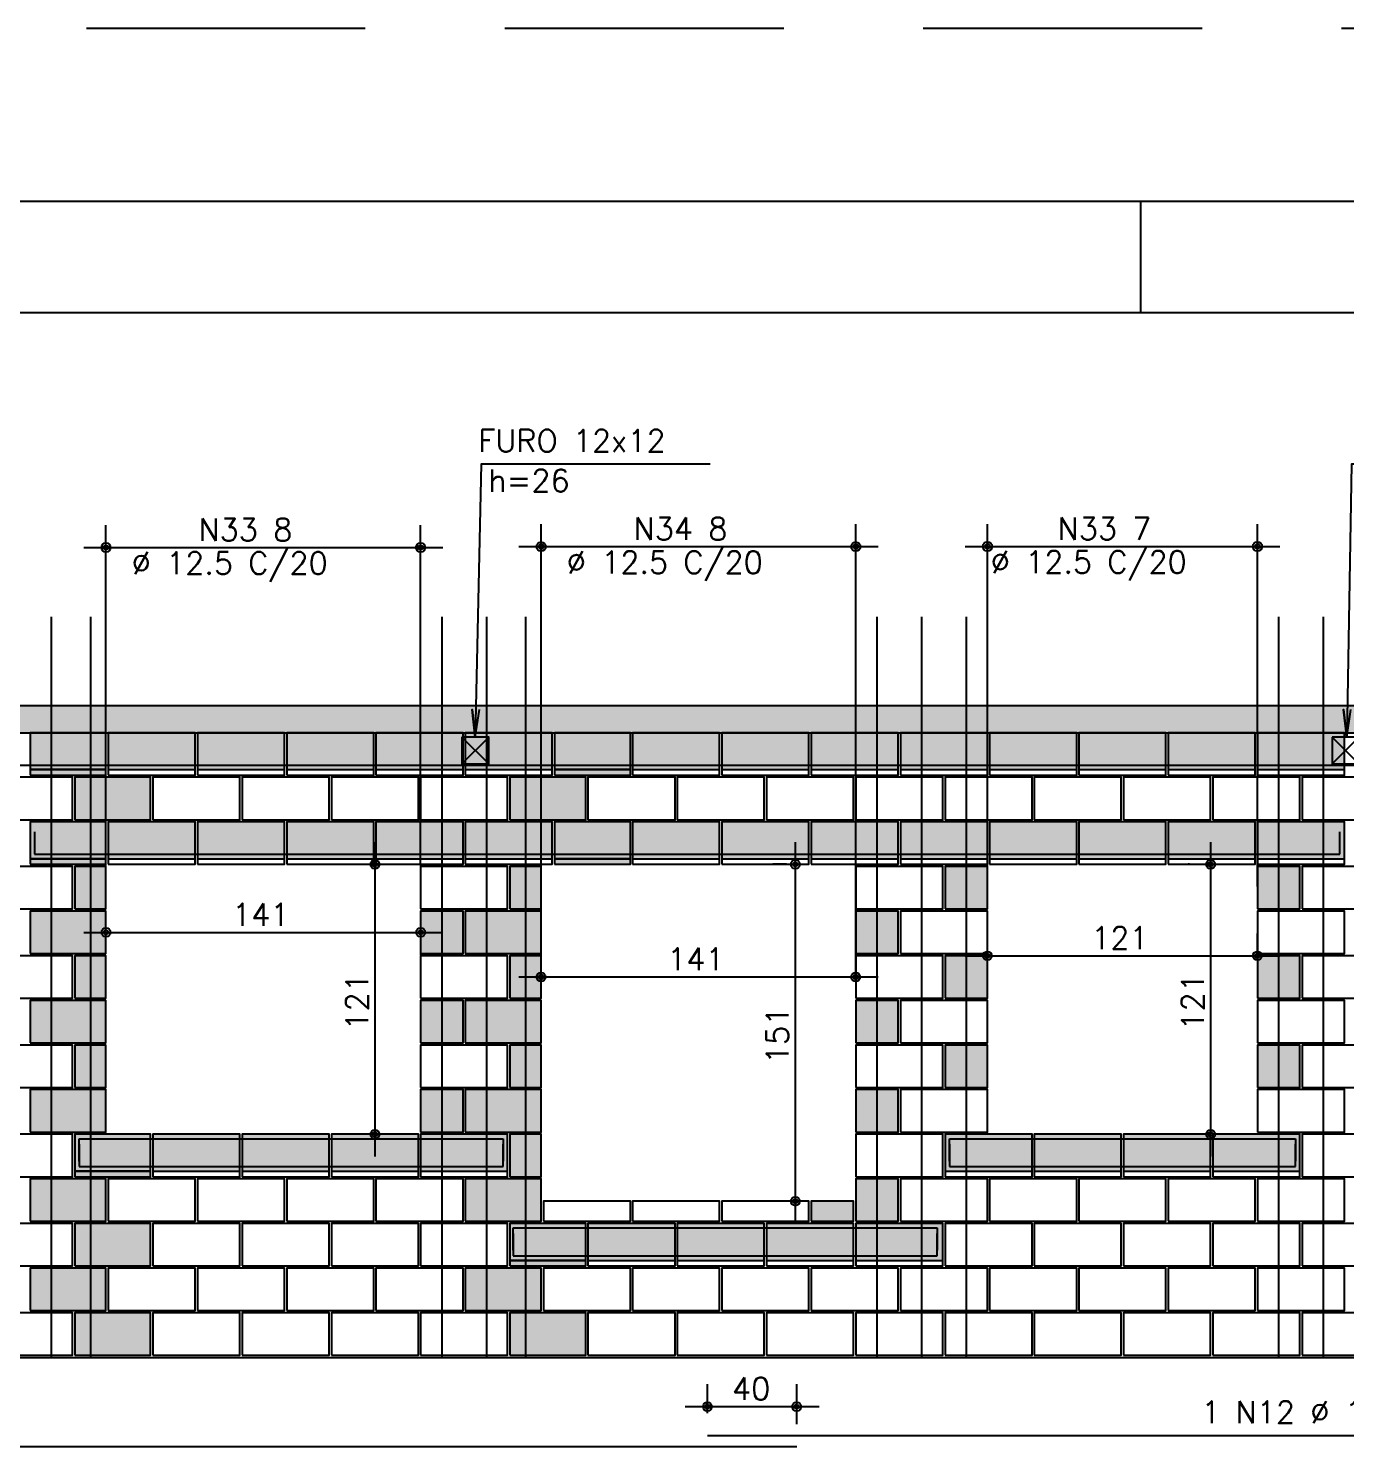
# Model space of a CAD drawing. Extents: x -1 to 122, y -1 to 61.
# Drawn here: x 24.97 to 36.77, y 48.29 to 61.05 of the extents above; entities that cross this region are included whole.
import ezdxf

# ---------------------------------------------------------------- set-up
doc = ezdxf.new("R2010")
doc.units = 0
doc.header["$MEASUREMENT"] = 0
doc.linetypes.add('HIDDEN', pattern=[0.375, 0.25, -0.125])
doc.layers.get('0').update_dxf_attribs({"linetype": 'CONTINUOUS'})
doc.layers.get('Defpoints').update_dxf_attribs({"linetype": 'CONTINUOUS'})
for name, color, linetype in [('ARQ_FOLHA', 7, 'CONTINUOUS'), ('PENA_01', 1, 'CONTINUOUS'), ('PENA_02', 2, 'CONTINUOUS'), ('PENA_03', 3, 'CONTINUOUS'), ('PENA_05', 5, 'CONTINUOUS'), ('PENA_09', 254, 'CONTINUOUS'), ('PENA_11', 252, 'CONTINUOUS'), ('PENA_21', 100, 'CONTINUOUS'), ('PENA_23', 50, 'CONTINUOUS'), ('PENA_28', 135, 'CONTINUOUS')]:
    doc.layers.add(name, color=color, linetype=linetype)
doc.styles.get("Standard").update_dxf_attribs({"font": 'ROMANS.SHX'})

# ---------------------------------------------------------------- blocks, each defined once
blk = doc.blocks.new('FOLHA A1+1 - 1102 X 594')
at = {"layer": 'ARQ_FOLHA', "color": 1}
blk.add_line((-848.5, 584), (-848.5, 594), dxfattribs=at)
for points in [[(-1189, 0), (0, 0), (0, 594), (-1189, 594)], [(-1164, 10), (-10, 10), (-10, 584), (-1164, 584)]]:
    blk.add_lwpolyline(points, close=True, dxfattribs=at)
at = {"layer": 'Defpoints', "color": 8, "linetype": 'HIDDEN', "ltscale": 100}
blk.add_lwpolyline([(-1208.5, 609.5), (-1208.5, -15.5), (19.5, -15.5), (19.5, 609.5)], close=True, dxfattribs=at)

msp = doc.modelspace()

# ---------------------------------------------------------------- linework, layer by layer
at = {"layer": 'PENA_01', "linetype": 'Continuous'}
for p, q in [((25.662, 53.55), (25.662, 56.6)), ((28.482, 53.55), (28.482, 56.6)), ((29.562, 52.55), (29.562, 56.608)), ((32.382, 52.55), (32.382, 56.608)), ((33.562, 53.55), (33.562, 56.61)), ((35.982, 53.36), (35.982, 56.61)), ((25.462, 56.4), (28.682, 56.4)), ((29.362, 56.408), (32.582, 56.408)), ((33.362, 56.41), (36.182, 56.41)), ((28.852, 54.7), (29.092, 54.46)), ((29.092, 54.7), (28.852, 54.46)), ((36.652, 54.7), (36.892, 54.46)), ((36.892, 54.7), (36.652, 54.46)), ((24.982, 54.41), (25.662, 54.41)), ((25.682, 54.41), (26.462, 54.41)), ((26.482, 54.41), (27.262, 54.41)), ((27.282, 54.41), (28.062, 54.41)), ((28.082, 54.41), (28.862, 54.41)), ((28.882, 54.41), (29.662, 54.41)), ((29.682, 54.41), (30.362, 54.41)), ((30.382, 54.41), (31.162, 54.41)), ((31.182, 54.41), (31.962, 54.41)), ((31.982, 54.41), (32.762, 54.41)), ((32.782, 54.41), (33.562, 54.41)), ((33.582, 54.41), (34.362, 54.41)), ((34.382, 54.41), (35.162, 54.41)), ((35.182, 54.41), (35.962, 54.41)), ((35.982, 54.41), (36.762, 54.41)), ((28.072, 53.76), (28.072, 50.94)), ((31.84, 53.76), (31.84, 50.34)), ((35.562, 53.76), (35.562, 50.94)), ((24.982, 53.61), (25.662, 53.61)), ((25.682, 53.61), (26.462, 53.61)), ((26.482, 53.61), (27.262, 53.61)), ((27.282, 53.61), (28.062, 53.61)), ((28.082, 53.61), (28.862, 53.61)), ((28.262, 53.56), (28.272, 53.56)), ((28.882, 53.61), (29.662, 53.61)), ((29.682, 53.61), (30.362, 53.61)), ((30.382, 53.61), (31.162, 53.61)), ((31.182, 53.61), (31.962, 53.61)), ((31.762, 53.56), (31.64, 53.56)), ((31.982, 53.61), (32.762, 53.61)), ((32.782, 53.61), (33.562, 53.61)), ((33.582, 53.61), (34.362, 53.61)), ((34.382, 53.61), (35.162, 53.61)), ((35.182, 53.61), (35.962, 53.61)), ((35.372, 53.56), (35.362, 53.56)), ((35.982, 53.61), (36.762, 53.61)), ((25.462, 52.95), (28.682, 52.95)), ((28.482, 52.94), (28.482, 52.75)), ((33.562, 52.75), (33.562, 52.94)), ((35.982, 52.75), (35.982, 52.94)), ((33.362, 52.74), (36.182, 52.74)), ((29.362, 52.55), (32.582, 52.55)), ((35.382, 51.14), (35.362, 51.14)), ((25.382, 50.81), (26.062, 50.81)), ((26.082, 50.81), (26.862, 50.81)), ((26.882, 50.81), (27.662, 50.81)), ((27.682, 50.81), (28.462, 50.81)), ((28.482, 50.81), (29.262, 50.81)), ((33.182, 50.81), (33.962, 50.81)), ((33.982, 50.81), (34.762, 50.81)), ((34.782, 50.81), (35.562, 50.81)), ((35.582, 50.81), (36.362, 50.81)), ((31.762, 50.54), (31.64, 50.54)), ((29.282, 50.01), (29.962, 50.01)), ((29.982, 50.01), (30.762, 50.01)), ((30.782, 50.01), (31.562, 50.01)), ((31.582, 50.01), (32.362, 50.01)), ((32.382, 50.01), (33.162, 50.01)), ((31.053, 48.641), (31.053, 48.899)), ((31.853, 48.541), (31.853, 48.899)), ((30.853, 48.699), (32.053, 48.699))]:
    msp.add_line(p, q, dxfattribs=at)
for points in [[(28.852, 54.7), (28.852, 54.46), (29.092, 54.46), (29.092, 54.7), (28.852, 54.7)], [(36.652, 54.7), (36.652, 54.46), (36.892, 54.46), (36.892, 54.7), (36.652, 54.7)]]:
    msp.add_lwpolyline(points, dxfattribs=at)
at = {"layer": 'PENA_02', "linetype": 'Continuous'}
msp.add_line((8.882, 49.14), (44.462, 49.14), dxfattribs=at)
for points in [[(8.882, 54.98), (8.882, 54.74), (9.482, 54.74), (9.482, 53.56), (16.962, 53.56), (16.962, 54.74), (44.462, 54.74), (44.462, 54.98), (8.882, 54.98)], [(24.982, 54.36), (25.662, 54.36), (25.662, 54.74), (24.982, 54.74), (24.982, 54.36)], [(25.682, 54.36), (26.462, 54.36), (26.462, 54.74), (25.682, 54.74), (25.682, 54.36)], [(26.482, 54.36), (27.262, 54.36), (27.262, 54.74), (26.482, 54.74), (26.482, 54.36)], [(27.282, 54.36), (28.062, 54.36), (28.062, 54.74), (27.282, 54.74), (27.282, 54.36)], [(28.082, 54.36), (28.862, 54.36), (28.862, 54.74), (28.082, 54.74), (28.082, 54.36)], [(28.882, 54.36), (29.662, 54.36), (29.662, 54.74), (28.882, 54.74), (28.882, 54.36)], [(29.682, 54.36), (30.362, 54.36), (30.362, 54.74), (29.682, 54.74), (29.682, 54.36)], [(30.382, 54.36), (31.162, 54.36), (31.162, 54.74), (30.382, 54.74), (30.382, 54.36)], [(31.182, 54.36), (31.962, 54.36), (31.962, 54.74), (31.182, 54.74), (31.182, 54.36)], [(31.982, 54.36), (32.762, 54.36), (32.762, 54.74), (31.982, 54.74), (31.982, 54.36)], [(32.782, 54.36), (33.562, 54.36), (33.562, 54.74), (32.782, 54.74), (32.782, 54.36)], [(33.582, 54.36), (34.362, 54.36), (34.362, 54.74), (33.582, 54.74), (33.582, 54.36)], [(34.382, 54.36), (35.162, 54.36), (35.162, 54.74), (34.382, 54.74), (34.382, 54.36)], [(35.182, 54.36), (35.962, 54.36), (35.962, 54.74), (35.182, 54.74), (35.182, 54.36)], [(35.982, 54.36), (36.762, 54.36), (36.762, 54.74), (35.982, 54.74), (35.982, 54.36)], [(24.582, 53.96), (25.362, 53.96), (25.362, 54.34), (24.582, 54.34), (24.582, 53.96)], [(25.382, 53.96), (26.062, 53.96), (26.062, 54.34), (25.382, 54.34), (25.382, 53.96)], [(26.082, 53.96), (26.862, 53.96), (26.862, 54.34), (26.082, 54.34), (26.082, 53.96)], [(26.882, 53.96), (27.662, 53.96), (27.662, 54.34), (26.882, 54.34), (26.882, 53.96)], [(27.682, 53.96), (28.462, 53.96), (28.462, 54.34), (27.682, 54.34), (27.682, 53.96)], [(28.482, 53.96), (29.262, 53.96), (29.262, 54.34), (28.482, 54.34), (28.482, 53.96)], [(29.282, 53.96), (29.962, 53.96), (29.962, 54.34), (29.282, 54.34), (29.282, 53.96)], [(29.982, 53.96), (30.762, 53.96), (30.762, 54.34), (29.982, 54.34), (29.982, 53.96)], [(30.782, 53.96), (31.562, 53.96), (31.562, 54.34), (30.782, 54.34), (30.782, 53.96)], [(31.582, 53.96), (32.362, 53.96), (32.362, 54.34), (31.582, 54.34), (31.582, 53.96)], [(32.382, 53.96), (33.162, 53.96), (33.162, 54.34), (32.382, 54.34), (32.382, 53.96)], [(33.182, 53.96), (33.962, 53.96), (33.962, 54.34), (33.182, 54.34), (33.182, 53.96)], [(33.982, 53.96), (34.762, 53.96), (34.762, 54.34), (33.982, 54.34), (33.982, 53.96)], [(34.782, 53.96), (35.562, 53.96), (35.562, 54.34), (34.782, 54.34), (34.782, 53.96)], [(35.582, 53.96), (36.362, 53.96), (36.362, 54.34), (35.582, 54.34), (35.582, 53.96)], [(36.382, 53.96), (37.162, 53.96), (37.162, 54.34), (36.382, 54.34), (36.382, 53.96)], [(24.982, 53.56), (25.662, 53.56), (25.662, 53.94), (24.982, 53.94), (24.982, 53.56)], [(25.682, 53.56), (26.462, 53.56), (26.462, 53.94), (25.682, 53.94), (25.682, 53.56)], [(26.482, 53.56), (27.262, 53.56), (27.262, 53.94), (26.482, 53.94), (26.482, 53.56)], [(27.282, 53.56), (28.062, 53.56), (28.062, 53.94), (27.282, 53.94), (27.282, 53.56)], [(28.082, 53.56), (28.862, 53.56), (28.862, 53.94), (28.082, 53.94), (28.082, 53.56)], [(28.882, 53.56), (29.662, 53.56), (29.662, 53.94), (28.882, 53.94), (28.882, 53.56)], [(29.682, 53.56), (30.362, 53.56), (30.362, 53.94), (29.682, 53.94), (29.682, 53.56)], [(30.382, 53.56), (31.162, 53.56), (31.162, 53.94), (30.382, 53.94), (30.382, 53.56)], [(31.182, 53.56), (31.962, 53.56), (31.962, 53.94), (31.182, 53.94), (31.182, 53.56)], [(31.982, 53.56), (32.762, 53.56), (32.762, 53.94), (31.982, 53.94), (31.982, 53.56)], [(32.782, 53.56), (33.562, 53.56), (33.562, 53.94), (32.782, 53.94), (32.782, 53.56)], [(33.582, 53.56), (34.362, 53.56), (34.362, 53.94), (33.582, 53.94), (33.582, 53.56)], [(34.382, 53.56), (35.162, 53.56), (35.162, 53.94), (34.382, 53.94), (34.382, 53.56)], [(35.182, 53.56), (35.962, 53.56), (35.962, 53.94), (35.182, 53.94), (35.182, 53.56)], [(35.982, 53.56), (36.762, 53.56), (36.762, 53.94), (35.982, 53.94), (35.982, 53.56)], [(24.582, 53.16), (25.362, 53.16), (25.362, 53.54), (24.582, 53.54), (24.582, 53.16)], [(25.382, 53.16), (25.662, 53.16), (25.662, 53.54), (25.382, 53.54), (25.382, 53.16)], [(28.482, 53.16), (29.262, 53.16), (29.262, 53.54), (28.482, 53.54), (28.482, 53.16)], [(29.282, 53.16), (29.562, 53.16), (29.562, 53.54), (29.282, 53.54), (29.282, 53.16)], [(32.382, 53.16), (33.162, 53.16), (33.162, 53.54), (32.382, 53.54), (32.382, 53.16)], [(33.182, 53.16), (33.562, 53.16), (33.562, 53.54), (33.182, 53.54), (33.182, 53.16)], [(35.982, 53.16), (36.362, 53.16), (36.362, 53.54), (35.982, 53.54), (35.982, 53.16)], [(36.382, 53.16), (37.162, 53.16), (37.162, 53.54), (36.382, 53.54), (36.382, 53.16)], [(24.982, 52.76), (25.662, 52.76), (25.662, 53.14), (24.982, 53.14), (24.982, 52.76)], [(28.482, 52.76), (28.862, 52.76), (28.862, 53.14), (28.482, 53.14), (28.482, 52.76)], [(28.882, 52.76), (29.562, 52.76), (29.562, 53.14), (28.882, 53.14), (28.882, 52.76)], [(32.382, 52.76), (32.762, 52.76), (32.762, 53.14), (32.382, 53.14), (32.382, 52.76)], [(32.782, 52.76), (33.562, 52.76), (33.562, 53.14), (32.782, 53.14), (32.782, 52.76)], [(35.982, 52.76), (36.762, 52.76), (36.762, 53.14), (35.982, 53.14), (35.982, 52.76)], [(24.582, 52.36), (25.362, 52.36), (25.362, 52.74), (24.582, 52.74), (24.582, 52.36)], [(25.382, 52.36), (25.662, 52.36), (25.662, 52.74), (25.382, 52.74), (25.382, 52.36)], [(28.482, 52.36), (29.262, 52.36), (29.262, 52.74), (28.482, 52.74), (28.482, 52.36)], [(29.282, 52.36), (29.562, 52.36), (29.562, 52.74), (29.282, 52.74), (29.282, 52.36)], [(32.382, 52.36), (33.162, 52.36), (33.162, 52.74), (32.382, 52.74), (32.382, 52.36)], [(33.182, 52.36), (33.562, 52.36), (33.562, 52.74), (33.182, 52.74), (33.182, 52.36)], [(35.982, 52.36), (36.362, 52.36), (36.362, 52.74), (35.982, 52.74), (35.982, 52.36)], [(36.382, 52.36), (37.162, 52.36), (37.162, 52.74), (36.382, 52.74), (36.382, 52.36)], [(24.982, 51.96), (25.662, 51.96), (25.662, 52.34), (24.982, 52.34), (24.982, 51.96)], [(28.482, 51.96), (28.862, 51.96), (28.862, 52.34), (28.482, 52.34), (28.482, 51.96)], [(28.882, 51.96), (29.562, 51.96), (29.562, 52.34), (28.882, 52.34), (28.882, 51.96)], [(32.382, 51.96), (32.762, 51.96), (32.762, 52.34), (32.382, 52.34), (32.382, 51.96)], [(32.782, 51.96), (33.562, 51.96), (33.562, 52.34), (32.782, 52.34), (32.782, 51.96)], [(35.982, 51.96), (36.762, 51.96), (36.762, 52.34), (35.982, 52.34), (35.982, 51.96)], [(24.582, 51.56), (25.362, 51.56), (25.362, 51.94), (24.582, 51.94), (24.582, 51.56)], [(25.382, 51.56), (25.662, 51.56), (25.662, 51.94), (25.382, 51.94), (25.382, 51.56)], [(28.482, 51.56), (29.262, 51.56), (29.262, 51.94), (28.482, 51.94), (28.482, 51.56)], [(29.282, 51.56), (29.562, 51.56), (29.562, 51.94), (29.282, 51.94), (29.282, 51.56)], [(32.382, 51.56), (33.162, 51.56), (33.162, 51.94), (32.382, 51.94), (32.382, 51.56)], [(33.182, 51.56), (33.562, 51.56), (33.562, 51.94), (33.182, 51.94), (33.182, 51.56)], [(35.982, 51.56), (36.362, 51.56), (36.362, 51.94), (35.982, 51.94), (35.982, 51.56)], [(36.382, 51.56), (37.162, 51.56), (37.162, 51.94), (36.382, 51.94), (36.382, 51.56)], [(24.982, 51.16), (25.662, 51.16), (25.662, 51.54), (24.982, 51.54), (24.982, 51.16)], [(28.482, 51.16), (28.862, 51.16), (28.862, 51.54), (28.482, 51.54), (28.482, 51.16)], [(28.882, 51.16), (29.562, 51.16), (29.562, 51.54), (28.882, 51.54), (28.882, 51.16)], [(32.382, 51.16), (32.762, 51.16), (32.762, 51.54), (32.382, 51.54), (32.382, 51.16)], [(32.782, 51.16), (33.562, 51.16), (33.562, 51.54), (32.782, 51.54), (32.782, 51.16)], [(35.982, 51.16), (36.762, 51.16), (36.762, 51.54), (35.982, 51.54), (35.982, 51.16)], [(24.582, 50.76), (25.362, 50.76), (25.362, 51.14), (24.582, 51.14), (24.582, 50.76)], [(25.382, 50.76), (26.062, 50.76), (26.062, 51.14), (25.382, 51.14), (25.382, 50.76)], [(26.082, 50.76), (26.862, 50.76), (26.862, 51.14), (26.082, 51.14), (26.082, 50.76)], [(26.882, 50.76), (27.662, 50.76), (27.662, 51.14), (26.882, 51.14), (26.882, 50.76)], [(27.682, 50.76), (28.462, 50.76), (28.462, 51.14), (27.682, 51.14), (27.682, 50.76)], [(28.482, 50.76), (29.262, 50.76), (29.262, 51.14), (28.482, 51.14), (28.482, 50.76)], [(29.282, 50.76), (29.562, 50.76), (29.562, 51.14), (29.282, 51.14), (29.282, 50.76)], [(32.382, 50.76), (33.162, 50.76), (33.162, 51.14), (32.382, 51.14), (32.382, 50.76)], [(33.182, 50.76), (33.962, 50.76), (33.962, 51.14), (33.182, 51.14), (33.182, 50.76)], [(33.982, 50.76), (34.762, 50.76), (34.762, 51.14), (33.982, 51.14), (33.982, 50.76)], [(34.782, 50.76), (35.562, 50.76), (35.562, 51.14), (34.782, 51.14), (34.782, 50.76)], [(35.582, 50.76), (36.362, 50.76), (36.362, 51.14), (35.582, 51.14), (35.582, 50.76)], [(36.382, 50.76), (37.162, 50.76), (37.162, 51.14), (36.382, 51.14), (36.382, 50.76)], [(24.982, 50.36), (25.662, 50.36), (25.662, 50.74), (24.982, 50.74), (24.982, 50.36)], [(25.682, 50.36), (26.462, 50.36), (26.462, 50.74), (25.682, 50.74), (25.682, 50.36)], [(26.482, 50.36), (27.262, 50.36), (27.262, 50.74), (26.482, 50.74), (26.482, 50.36)], [(27.282, 50.36), (28.062, 50.36), (28.062, 50.74), (27.282, 50.74), (27.282, 50.36)], [(28.082, 50.36), (28.862, 50.36), (28.862, 50.74), (28.082, 50.74), (28.082, 50.36)], [(28.882, 50.36), (29.562, 50.36), (29.562, 50.74), (28.882, 50.74), (28.882, 50.36)], [(32.382, 50.36), (32.762, 50.36), (32.762, 50.74), (32.382, 50.74), (32.382, 50.36)], [(32.782, 50.36), (33.562, 50.36), (33.562, 50.74), (32.782, 50.74), (32.782, 50.36)], [(33.582, 50.36), (34.362, 50.36), (34.362, 50.74), (33.582, 50.74), (33.582, 50.36)], [(34.382, 50.36), (35.162, 50.36), (35.162, 50.74), (34.382, 50.74), (34.382, 50.36)], [(35.182, 50.36), (35.962, 50.36), (35.962, 50.74), (35.182, 50.74), (35.182, 50.36)], [(35.982, 50.36), (36.762, 50.36), (36.762, 50.74), (35.982, 50.74), (35.982, 50.36)], [(29.582, 50.36), (30.362, 50.36), (30.362, 50.54), (29.582, 50.54), (29.582, 50.36)], [(30.382, 50.36), (31.162, 50.36), (31.162, 50.54), (30.382, 50.54), (30.382, 50.36)], [(31.182, 50.36), (31.962, 50.36), (31.962, 50.54), (31.182, 50.54), (31.182, 50.36)], [(31.982, 50.36), (32.362, 50.36), (32.362, 50.54), (31.982, 50.54), (31.982, 50.36)], [(24.582, 49.96), (25.362, 49.96), (25.362, 50.34), (24.582, 50.34), (24.582, 49.96)], [(25.382, 49.96), (26.062, 49.96), (26.062, 50.34), (25.382, 50.34), (25.382, 49.96)], [(26.082, 49.96), (26.862, 49.96), (26.862, 50.34), (26.082, 50.34), (26.082, 49.96)], [(26.882, 49.96), (27.662, 49.96), (27.662, 50.34), (26.882, 50.34), (26.882, 49.96)], [(27.682, 49.96), (28.462, 49.96), (28.462, 50.34), (27.682, 50.34), (27.682, 49.96)], [(28.482, 49.96), (29.262, 49.96), (29.262, 50.34), (28.482, 50.34), (28.482, 49.96)], [(29.282, 49.96), (29.962, 49.96), (29.962, 50.34), (29.282, 50.34), (29.282, 49.96)], [(29.982, 49.96), (30.762, 49.96), (30.762, 50.34), (29.982, 50.34), (29.982, 49.96)], [(30.782, 49.96), (31.562, 49.96), (31.562, 50.34), (30.782, 50.34), (30.782, 49.96)], [(31.582, 49.96), (32.362, 49.96), (32.362, 50.34), (31.582, 50.34), (31.582, 49.96)], [(32.382, 49.96), (33.162, 49.96), (33.162, 50.34), (32.382, 50.34), (32.382, 49.96)], [(33.182, 49.96), (33.962, 49.96), (33.962, 50.34), (33.182, 50.34), (33.182, 49.96)], [(33.982, 49.96), (34.762, 49.96), (34.762, 50.34), (33.982, 50.34), (33.982, 49.96)], [(34.782, 49.96), (35.562, 49.96), (35.562, 50.34), (34.782, 50.34), (34.782, 49.96)], [(35.582, 49.96), (36.362, 49.96), (36.362, 50.34), (35.582, 50.34), (35.582, 49.96)], [(36.382, 49.96), (37.162, 49.96), (37.162, 50.34), (36.382, 50.34), (36.382, 49.96)], [(24.982, 49.56), (25.662, 49.56), (25.662, 49.94), (24.982, 49.94), (24.982, 49.56)], [(25.682, 49.56), (26.462, 49.56), (26.462, 49.94), (25.682, 49.94), (25.682, 49.56)], [(26.482, 49.56), (27.262, 49.56), (27.262, 49.94), (26.482, 49.94), (26.482, 49.56)], [(27.282, 49.56), (28.062, 49.56), (28.062, 49.94), (27.282, 49.94), (27.282, 49.56)], [(28.082, 49.56), (28.862, 49.56), (28.862, 49.94), (28.082, 49.94), (28.082, 49.56)], [(28.882, 49.56), (29.562, 49.56), (29.562, 49.94), (28.882, 49.94), (28.882, 49.56)], [(29.582, 49.56), (30.362, 49.56), (30.362, 49.94), (29.582, 49.94), (29.582, 49.56)], [(30.382, 49.56), (31.162, 49.56), (31.162, 49.94), (30.382, 49.94), (30.382, 49.56)], [(31.182, 49.56), (31.962, 49.56), (31.962, 49.94), (31.182, 49.94), (31.182, 49.56)], [(31.982, 49.56), (32.762, 49.56), (32.762, 49.94), (31.982, 49.94), (31.982, 49.56)], [(32.782, 49.56), (33.562, 49.56), (33.562, 49.94), (32.782, 49.94), (32.782, 49.56)], [(33.582, 49.56), (34.362, 49.56), (34.362, 49.94), (33.582, 49.94), (33.582, 49.56)], [(34.382, 49.56), (35.162, 49.56), (35.162, 49.94), (34.382, 49.94), (34.382, 49.56)], [(35.182, 49.56), (35.962, 49.56), (35.962, 49.94), (35.182, 49.94), (35.182, 49.56)], [(35.982, 49.56), (36.762, 49.56), (36.762, 49.94), (35.982, 49.94), (35.982, 49.56)], [(24.582, 49.16), (25.362, 49.16), (25.362, 49.54), (24.582, 49.54), (24.582, 49.16)], [(25.382, 49.16), (26.062, 49.16), (26.062, 49.54), (25.382, 49.54), (25.382, 49.16)], [(26.082, 49.16), (26.862, 49.16), (26.862, 49.54), (26.082, 49.54), (26.082, 49.16)], [(26.882, 49.16), (27.662, 49.16), (27.662, 49.54), (26.882, 49.54), (26.882, 49.16)], [(27.682, 49.16), (28.462, 49.16), (28.462, 49.54), (27.682, 49.54), (27.682, 49.16)], [(28.482, 49.16), (29.262, 49.16), (29.262, 49.54), (28.482, 49.54), (28.482, 49.16)], [(29.282, 49.16), (29.962, 49.16), (29.962, 49.54), (29.282, 49.54), (29.282, 49.16)], [(29.982, 49.16), (30.762, 49.16), (30.762, 49.54), (29.982, 49.54), (29.982, 49.16)], [(30.782, 49.16), (31.562, 49.16), (31.562, 49.54), (30.782, 49.54), (30.782, 49.16)], [(31.582, 49.16), (32.362, 49.16), (32.362, 49.54), (31.582, 49.54), (31.582, 49.16)], [(32.382, 49.16), (33.162, 49.16), (33.162, 49.54), (32.382, 49.54), (32.382, 49.16)], [(33.182, 49.16), (33.962, 49.16), (33.962, 49.54), (33.182, 49.54), (33.182, 49.16)], [(33.982, 49.16), (34.762, 49.16), (34.762, 49.54), (33.982, 49.54), (33.982, 49.16)], [(34.782, 49.16), (35.562, 49.16), (35.562, 49.54), (34.782, 49.54), (34.782, 49.16)], [(35.582, 49.16), (36.362, 49.16), (36.362, 49.54), (35.582, 49.54), (35.582, 49.16)], [(36.382, 49.16), (37.162, 49.16), (37.162, 49.54), (36.382, 49.54), (36.382, 49.16)]]:
    msp.add_lwpolyline(points, dxfattribs=at)
for centre, radius in [((25.662, 56.4), 0.0416), ((28.482, 56.4), 0.0416), ((29.562, 56.408), 0.0416), ((29.562, 56.408), 0.0208), ((32.382, 56.408), 0.0416), ((32.382, 56.408), 0.0208), ((33.562, 56.41), 0.0416), ((33.562, 56.41), 0.0208), ((35.982, 56.41), 0.0416), ((35.982, 56.41), 0.0208), ((25.662, 56.4), 0.0208), ((28.482, 56.4), 0.0208), ((28.072, 53.56), 0.04), ((28.072, 53.56), 0.02), ((31.84, 53.56), 0.04), ((31.84, 53.56), 0.02), ((35.562, 53.56), 0.04), ((35.562, 53.56), 0.02), ((25.662, 52.95), 0.04), ((28.482, 52.95), 0.04), ((25.662, 52.95), 0.02), ((28.482, 52.95), 0.02), ((33.562, 52.74), 0.04), ((33.562, 52.74), 0.02), ((35.982, 52.74), 0.04), ((35.982, 52.74), 0.02), ((29.562, 52.55), 0.04), ((29.562, 52.55), 0.02), ((32.382, 52.55), 0.04), ((32.382, 52.55), 0.02), ((28.072, 51.14), 0.04), ((28.072, 51.14), 0.02), ((35.562, 51.14), 0.04), ((35.562, 51.14), 0.02), ((31.84, 50.54), 0.04), ((31.84, 50.54), 0.02), ((31.053, 48.699), 0.04), ((31.053, 48.699), 0.02), ((31.853, 48.699), 0.04), ((31.853, 48.699), 0.02)]:
    msp.add_circle(centre, radius, dxfattribs=at)
at = {"layer": 'PENA_03', "linetype": 'Continuous'}
for p, q in [((28.062, 53.56), (28.062, 53.56)), ((31.962, 53.56), (31.962, 53.56)), ((35.572, 53.56), (35.572, 53.56)), ((25.662, 53.35), (25.662, 53.35)), ((28.482, 53.35), (28.482, 53.35)), ((33.562, 53.35), (33.562, 53.35)), ((28.482, 53.14), (28.482, 53.14)), ((35.982, 53.16), (35.982, 53.16)), ((25.662, 52.95), (25.662, 52.95)), ((29.562, 52.55), (29.562, 52.55)), ((32.382, 52.55), (32.382, 52.55)), ((33.562, 52.55), (33.562, 52.55)), ((35.982, 52.55), (35.982, 52.55)), ((29.562, 52.35), (29.562, 52.35)), ((32.382, 52.35), (32.382, 52.35)), ((28.072, 51.14), (28.072, 51.14)), ((35.582, 51.14), (35.582, 51.14)), ((31.962, 50.54), (31.962, 50.54)), ((31.053, 48.441), (31.053, 48.441)), ((31.853, 48.341), (31.853, 48.341))]:
    msp.add_line(p, q, dxfattribs=at)
for points in [[(31.076, 57.148), (29.026, 57.148), (28.972, 54.7), (28.945, 54.948), (28.972, 54.7), (29.01, 54.947)], [(38.876, 57.148), (36.826, 57.148), (36.782, 54.7), (36.754, 54.948), (36.782, 54.7), (36.819, 54.947)]]:
    msp.add_lwpolyline(points, dxfattribs=at)
at = {"layer": 'PENA_05', "linetype": 'Continuous'}
for p, q in [((16.562, 54.45), (31.853, 54.45)), ((31.053, 54.45), (49.772, 54.45)), ((25.022, 53.85), (25.022, 53.65)), ((36.722, 53.65), (36.722, 53.85)), ((25.022, 53.65), (36.722, 53.65)), ((25.422, 50.9), (25.422, 51.1)), ((25.422, 51.1), (29.222, 51.1)), ((29.222, 51.1), (29.222, 50.9)), ((33.222, 50.9), (33.222, 51.1)), ((33.222, 51.1), (36.322, 51.1)), ((36.322, 51.1), (36.322, 50.9)), ((25.422, 51.05), (25.422, 50.85)), ((29.222, 50.85), (29.222, 51.05)), ((33.222, 51.05), (33.222, 50.85)), ((36.322, 50.85), (36.322, 51.05)), ((25.422, 50.85), (29.222, 50.85)), ((33.222, 50.85), (36.322, 50.85)), ((29.312, 50.1), (29.312, 50.3)), ((29.312, 50.3), (33.112, 50.3)), ((33.112, 50.3), (33.112, 50.1)), ((29.312, 50.25), (29.312, 50.05)), ((33.112, 50.05), (33.112, 50.25)), ((29.312, 50.05), (33.112, 50.05)), ((31.053, 48.441), (49.772, 48.441)), ((16.562, 48.341), (31.853, 48.341))]:
    msp.add_line(p, q, dxfattribs=at)
for points in [[(25.172, 55.78), (25.172, 49.14)], [(25.522, 55.78), (25.522, 49.14)], [(28.672, 55.78), (28.672, 49.14)], [(29.072, 55.78), (29.072, 49.14)], [(29.422, 55.78), (29.422, 49.14)], [(32.572, 55.78), (32.572, 49.14)], [(32.972, 55.78), (32.972, 49.14)], [(33.372, 55.78), (33.372, 49.14)], [(36.172, 55.78), (36.172, 49.14)], [(36.572, 55.78), (36.572, 49.14)]]:
    msp.add_lwpolyline(points, dxfattribs=at)
at = {"layer": 'PENA_09', "linetype": 'Continuous'}
for points in [[(24.982, 54.41), (25.662, 54.41), (25.662, 54.74), (24.982, 54.74), (24.982, 54.41)], [(25.682, 54.41), (26.462, 54.41), (26.462, 54.74), (25.682, 54.74), (25.682, 54.41)], [(26.482, 54.41), (27.262, 54.41), (27.262, 54.74), (26.482, 54.74), (26.482, 54.41)], [(27.282, 54.41), (28.062, 54.41), (28.062, 54.74), (27.282, 54.74), (27.282, 54.41)], [(28.082, 54.41), (28.862, 54.41), (28.862, 54.74), (28.082, 54.74), (28.082, 54.41)], [(28.882, 54.41), (29.662, 54.41), (29.662, 54.74), (28.882, 54.74), (28.882, 54.41)], [(29.682, 54.41), (30.362, 54.41), (30.362, 54.74), (29.682, 54.74), (29.682, 54.41)], [(30.382, 54.41), (31.162, 54.41), (31.162, 54.74), (30.382, 54.74), (30.382, 54.41)], [(31.182, 54.41), (31.962, 54.41), (31.962, 54.74), (31.182, 54.74), (31.182, 54.41)], [(31.982, 54.41), (32.762, 54.41), (32.762, 54.74), (31.982, 54.74), (31.982, 54.41)], [(32.782, 54.41), (33.562, 54.41), (33.562, 54.74), (32.782, 54.74), (32.782, 54.41)], [(33.582, 54.41), (34.362, 54.41), (34.362, 54.74), (33.582, 54.74), (33.582, 54.41)], [(34.382, 54.41), (35.162, 54.41), (35.162, 54.74), (34.382, 54.74), (34.382, 54.41)], [(35.182, 54.41), (35.962, 54.41), (35.962, 54.74), (35.182, 54.74), (35.182, 54.41)], [(35.982, 54.41), (36.762, 54.41), (36.762, 54.74), (35.982, 54.74), (35.982, 54.41)], [(24.982, 53.61), (25.662, 53.61), (25.662, 53.94), (24.982, 53.94), (24.982, 53.61)], [(25.682, 53.61), (26.462, 53.61), (26.462, 53.94), (25.682, 53.94), (25.682, 53.61)], [(26.482, 53.61), (27.262, 53.61), (27.262, 53.94), (26.482, 53.94), (26.482, 53.61)], [(27.282, 53.61), (28.062, 53.61), (28.062, 53.94), (27.282, 53.94), (27.282, 53.61)], [(28.082, 53.61), (28.862, 53.61), (28.862, 53.94), (28.082, 53.94), (28.082, 53.61)], [(28.882, 53.61), (29.662, 53.61), (29.662, 53.94), (28.882, 53.94), (28.882, 53.61)], [(29.682, 53.61), (30.362, 53.61), (30.362, 53.94), (29.682, 53.94), (29.682, 53.61)], [(30.382, 53.61), (31.162, 53.61), (31.162, 53.94), (30.382, 53.94), (30.382, 53.61)], [(31.182, 53.61), (31.962, 53.61), (31.962, 53.94), (31.182, 53.94), (31.182, 53.61)], [(31.982, 53.61), (32.762, 53.61), (32.762, 53.94), (31.982, 53.94), (31.982, 53.61)], [(32.782, 53.61), (33.562, 53.61), (33.562, 53.94), (32.782, 53.94), (32.782, 53.61)], [(33.582, 53.61), (34.362, 53.61), (34.362, 53.94), (33.582, 53.94), (33.582, 53.61)], [(34.382, 53.61), (35.162, 53.61), (35.162, 53.94), (34.382, 53.94), (34.382, 53.61)], [(35.182, 53.61), (35.962, 53.61), (35.962, 53.94), (35.182, 53.94), (35.182, 53.61)], [(35.982, 53.61), (36.762, 53.61), (36.762, 53.94), (35.982, 53.94), (35.982, 53.61)], [(25.382, 50.81), (26.062, 50.81), (26.062, 51.14), (25.382, 51.14), (25.382, 50.81)], [(26.082, 50.81), (26.862, 50.81), (26.862, 51.14), (26.082, 51.14), (26.082, 50.81)], [(26.882, 50.81), (27.662, 50.81), (27.662, 51.14), (26.882, 51.14), (26.882, 50.81)], [(27.682, 50.81), (28.462, 50.81), (28.462, 51.14), (27.682, 51.14), (27.682, 50.81)], [(28.482, 50.81), (29.262, 50.81), (29.262, 51.14), (28.482, 51.14), (28.482, 50.81)], [(33.182, 50.81), (33.962, 50.81), (33.962, 51.14), (33.182, 51.14), (33.182, 50.81)], [(33.982, 50.81), (34.762, 50.81), (34.762, 51.14), (33.982, 51.14), (33.982, 50.81)], [(34.782, 50.81), (35.562, 50.81), (35.562, 51.14), (34.782, 51.14), (34.782, 50.81)], [(35.582, 50.81), (36.362, 50.81), (36.362, 51.14), (35.582, 51.14), (35.582, 50.81)], [(29.282, 50.01), (29.962, 50.01), (29.962, 50.34), (29.282, 50.34), (29.282, 50.01)], [(29.982, 50.01), (30.762, 50.01), (30.762, 50.34), (29.982, 50.34), (29.982, 50.01)], [(30.782, 50.01), (31.562, 50.01), (31.562, 50.34), (30.782, 50.34), (30.782, 50.01)], [(31.582, 50.01), (32.362, 50.01), (32.362, 50.34), (31.582, 50.34), (31.582, 50.01)], [(32.382, 50.01), (33.162, 50.01), (33.162, 50.34), (32.382, 50.34), (32.382, 50.01)]]:
    msp.add_lwpolyline(points, dxfattribs=at)
for points in [[(24.982, 54.41), (25.662, 54.41), (25.662, 54.74)], [(24.982, 54.41), (25.662, 54.74), (24.982, 54.74)], [(24.982, 54.41), (24.982, 54.74), (24.982, 54.41)], [(25.682, 54.41), (26.462, 54.41), (26.462, 54.74)], [(25.682, 54.41), (26.462, 54.74), (25.682, 54.74)], [(25.682, 54.41), (25.682, 54.74), (25.682, 54.41)], [(26.482, 54.41), (27.262, 54.41), (27.262, 54.74)], [(26.482, 54.41), (27.262, 54.74), (26.482, 54.74)], [(26.482, 54.41), (26.482, 54.74), (26.482, 54.41)], [(27.282, 54.41), (28.062, 54.41), (28.062, 54.74)], [(27.282, 54.41), (28.062, 54.74), (27.282, 54.74)], [(27.282, 54.41), (27.282, 54.74), (27.282, 54.41)], [(28.082, 54.41), (28.862, 54.41), (28.862, 54.74)], [(28.082, 54.41), (28.862, 54.74), (28.082, 54.74)], [(28.082, 54.41), (28.082, 54.74), (28.082, 54.41)], [(28.882, 54.41), (29.662, 54.41), (29.662, 54.74)], [(28.882, 54.41), (29.662, 54.74), (28.882, 54.74)], [(28.882, 54.41), (28.882, 54.74), (28.882, 54.41)], [(29.682, 54.41), (30.362, 54.41), (30.362, 54.74)], [(29.682, 54.41), (30.362, 54.74), (29.682, 54.74)], [(29.682, 54.41), (29.682, 54.74), (29.682, 54.41)], [(30.382, 54.41), (31.162, 54.41), (31.162, 54.74)], [(30.382, 54.41), (31.162, 54.74), (30.382, 54.74)], [(30.382, 54.41), (30.382, 54.74), (30.382, 54.41)], [(31.182, 54.41), (31.962, 54.41), (31.962, 54.74)], [(31.182, 54.41), (31.962, 54.74), (31.182, 54.74)], [(31.182, 54.41), (31.182, 54.74), (31.182, 54.41)], [(31.982, 54.41), (32.762, 54.41), (32.762, 54.74)], [(31.982, 54.41), (32.762, 54.74), (31.982, 54.74)], [(31.982, 54.41), (31.982, 54.74), (31.982, 54.41)], [(32.782, 54.41), (33.562, 54.41), (33.562, 54.74)], [(32.782, 54.41), (33.562, 54.74), (32.782, 54.74)], [(32.782, 54.41), (32.782, 54.74), (32.782, 54.41)], [(33.582, 54.41), (34.362, 54.41), (34.362, 54.74)], [(33.582, 54.41), (34.362, 54.74), (33.582, 54.74)], [(33.582, 54.41), (33.582, 54.74), (33.582, 54.41)], [(34.382, 54.41), (35.162, 54.41), (35.162, 54.74)], [(34.382, 54.41), (35.162, 54.74), (34.382, 54.74)], [(34.382, 54.41), (34.382, 54.74), (34.382, 54.41)], [(35.182, 54.41), (35.962, 54.41), (35.962, 54.74)], [(35.182, 54.41), (35.962, 54.74), (35.182, 54.74)], [(35.182, 54.41), (35.182, 54.74), (35.182, 54.41)], [(35.982, 54.41), (36.762, 54.41), (36.762, 54.74)], [(35.982, 54.41), (36.762, 54.74), (35.982, 54.74)], [(35.982, 54.41), (35.982, 54.74), (35.982, 54.41)], [(24.982, 53.61), (25.662, 53.61), (25.662, 53.94)], [(24.982, 53.61), (25.662, 53.94), (24.982, 53.94)], [(24.982, 53.61), (24.982, 53.94), (24.982, 53.61)], [(25.682, 53.61), (26.462, 53.61), (26.462, 53.94)], [(25.682, 53.61), (26.462, 53.94), (25.682, 53.94)], [(25.682, 53.61), (25.682, 53.94), (25.682, 53.61)], [(26.482, 53.61), (27.262, 53.61), (27.262, 53.94)], [(26.482, 53.61), (27.262, 53.94), (26.482, 53.94)], [(26.482, 53.61), (26.482, 53.94), (26.482, 53.61)], [(27.282, 53.61), (28.062, 53.61), (28.062, 53.94)], [(27.282, 53.61), (28.062, 53.94), (27.282, 53.94)], [(27.282, 53.61), (27.282, 53.94), (27.282, 53.61)], [(28.082, 53.61), (28.862, 53.61), (28.862, 53.94)], [(28.082, 53.61), (28.862, 53.94), (28.082, 53.94)], [(28.082, 53.61), (28.082, 53.94), (28.082, 53.61)], [(28.882, 53.61), (29.662, 53.61), (29.662, 53.94)], [(28.882, 53.61), (29.662, 53.94), (28.882, 53.94)], [(28.882, 53.61), (28.882, 53.94), (28.882, 53.61)], [(29.682, 53.61), (30.362, 53.61), (30.362, 53.94)], [(29.682, 53.61), (30.362, 53.94), (29.682, 53.94)], [(29.682, 53.61), (29.682, 53.94), (29.682, 53.61)], [(30.382, 53.61), (31.162, 53.61), (31.162, 53.94)], [(30.382, 53.61), (31.162, 53.94), (30.382, 53.94)], [(30.382, 53.61), (30.382, 53.94), (30.382, 53.61)], [(31.182, 53.61), (31.962, 53.61), (31.962, 53.94)], [(31.182, 53.61), (31.962, 53.94), (31.182, 53.94)], [(31.182, 53.61), (31.182, 53.94), (31.182, 53.61)], [(31.982, 53.61), (32.762, 53.61), (32.762, 53.94)], [(31.982, 53.61), (32.762, 53.94), (31.982, 53.94)], [(31.982, 53.61), (31.982, 53.94), (31.982, 53.61)], [(32.782, 53.61), (33.562, 53.61), (33.562, 53.94)], [(32.782, 53.61), (33.562, 53.94), (32.782, 53.94)], [(32.782, 53.61), (32.782, 53.94), (32.782, 53.61)], [(33.582, 53.61), (34.362, 53.61), (34.362, 53.94)], [(33.582, 53.61), (34.362, 53.94), (33.582, 53.94)], [(33.582, 53.61), (33.582, 53.94), (33.582, 53.61)], [(34.382, 53.61), (35.162, 53.61), (35.162, 53.94)], [(34.382, 53.61), (35.162, 53.94), (34.382, 53.94)], [(34.382, 53.61), (34.382, 53.94), (34.382, 53.61)], [(35.182, 53.61), (35.962, 53.61), (35.962, 53.94)], [(35.182, 53.61), (35.962, 53.94), (35.182, 53.94)], [(35.182, 53.61), (35.182, 53.94), (35.182, 53.61)], [(35.982, 53.61), (36.762, 53.61), (36.762, 53.94)], [(35.982, 53.61), (36.762, 53.94), (35.982, 53.94)], [(35.982, 53.61), (35.982, 53.94), (35.982, 53.61)], [(25.382, 50.81), (26.062, 50.81), (26.062, 51.14)], [(25.382, 50.81), (26.062, 51.14), (25.382, 51.14)], [(25.382, 50.81), (25.382, 51.14), (25.382, 50.81)], [(26.082, 50.81), (26.862, 50.81), (26.862, 51.14)], [(26.082, 50.81), (26.862, 51.14), (26.082, 51.14)], [(26.082, 50.81), (26.082, 51.14), (26.082, 50.81)], [(26.882, 50.81), (27.662, 50.81), (27.662, 51.14)], [(26.882, 50.81), (27.662, 51.14), (26.882, 51.14)], [(26.882, 50.81), (26.882, 51.14), (26.882, 50.81)], [(27.682, 50.81), (28.462, 50.81), (28.462, 51.14)], [(27.682, 50.81), (28.462, 51.14), (27.682, 51.14)], [(27.682, 50.81), (27.682, 51.14), (27.682, 50.81)], [(28.482, 50.81), (29.262, 50.81), (29.262, 51.14)], [(28.482, 50.81), (29.262, 51.14), (28.482, 51.14)], [(28.482, 50.81), (28.482, 51.14), (28.482, 50.81)], [(33.182, 50.81), (33.962, 50.81), (33.962, 51.14)], [(33.182, 50.81), (33.962, 51.14), (33.182, 51.14)], [(33.182, 50.81), (33.182, 51.14), (33.182, 50.81)], [(33.982, 50.81), (34.762, 50.81), (34.762, 51.14)], [(33.982, 50.81), (34.762, 51.14), (33.982, 51.14)], [(33.982, 50.81), (33.982, 51.14), (33.982, 50.81)], [(34.782, 50.81), (35.562, 50.81), (35.562, 51.14)], [(34.782, 50.81), (35.562, 51.14), (34.782, 51.14)], [(34.782, 50.81), (34.782, 51.14), (34.782, 50.81)], [(35.582, 50.81), (36.362, 50.81), (36.362, 51.14)], [(35.582, 50.81), (36.362, 51.14), (35.582, 51.14)], [(35.582, 50.81), (35.582, 51.14), (35.582, 50.81)], [(29.282, 50.01), (29.962, 50.01), (29.962, 50.34)], [(29.282, 50.01), (29.962, 50.34), (29.282, 50.34)], [(29.282, 50.01), (29.282, 50.34), (29.282, 50.01)], [(29.982, 50.01), (30.762, 50.01), (30.762, 50.34)], [(29.982, 50.01), (30.762, 50.34), (29.982, 50.34)], [(29.982, 50.01), (29.982, 50.34), (29.982, 50.01)], [(30.782, 50.01), (31.562, 50.01), (31.562, 50.34)], [(30.782, 50.01), (31.562, 50.34), (30.782, 50.34)], [(30.782, 50.01), (30.782, 50.34), (30.782, 50.01)], [(31.582, 50.01), (32.362, 50.01), (32.362, 50.34)], [(31.582, 50.01), (32.362, 50.34), (31.582, 50.34)], [(31.582, 50.01), (31.582, 50.34), (31.582, 50.01)], [(32.382, 50.01), (33.162, 50.01), (33.162, 50.34)], [(32.382, 50.01), (33.162, 50.34), (32.382, 50.34)], [(32.382, 50.01), (32.382, 50.34), (32.382, 50.01)]]:
    msp.add_solid(points, dxfattribs=at)
at = {"layer": 'PENA_11', "linetype": 'Continuous'}
for points in [[(44.462, 54.98), (8.882, 54.98), (8.882, 54.74)], [(44.462, 54.98), (8.882, 54.74), (9.482, 54.74)], [(44.462, 54.98), (9.482, 54.74), (16.962, 54.74)], [(44.462, 54.98), (16.962, 54.74), (44.462, 54.74)]]:
    msp.add_solid(points, dxfattribs=at)
at = {"layer": 'PENA_21', "linetype": 'Continuous'}
for points in [[(24.982, 54.36), (25.662, 54.36), (25.662, 54.41), (24.982, 54.41), (24.982, 54.36)], [(29.682, 54.36), (30.362, 54.36), (30.362, 54.41), (29.682, 54.41), (29.682, 54.36)], [(25.382, 53.96), (26.062, 53.96), (26.062, 54.34), (25.382, 54.34), (25.382, 53.96)], [(29.282, 53.96), (29.962, 53.96), (29.962, 54.34), (29.282, 54.34), (29.282, 53.96)], [(24.982, 53.56), (25.662, 53.56), (25.662, 53.61), (24.982, 53.61), (24.982, 53.56)], [(29.682, 53.56), (30.362, 53.56), (30.362, 53.61), (29.682, 53.61), (29.682, 53.56)], [(24.982, 52.76), (25.662, 52.76), (25.662, 53.14), (24.982, 53.14), (24.982, 52.76)], [(28.882, 52.76), (29.562, 52.76), (29.562, 53.14), (28.882, 53.14), (28.882, 52.76)], [(24.982, 51.96), (25.662, 51.96), (25.662, 52.34), (24.982, 52.34), (24.982, 51.96)], [(28.882, 51.96), (29.562, 51.96), (29.562, 52.34), (28.882, 52.34), (28.882, 51.96)], [(24.982, 51.16), (25.662, 51.16), (25.662, 51.54), (24.982, 51.54), (24.982, 51.16)], [(28.882, 51.16), (29.562, 51.16), (29.562, 51.54), (28.882, 51.54), (28.882, 51.16)], [(25.382, 50.76), (26.062, 50.76), (26.062, 50.81), (25.382, 50.81), (25.382, 50.76)], [(24.982, 50.36), (25.662, 50.36), (25.662, 50.74), (24.982, 50.74), (24.982, 50.36)], [(28.882, 50.36), (29.562, 50.36), (29.562, 50.74), (28.882, 50.74), (28.882, 50.36)], [(25.382, 49.96), (26.062, 49.96), (26.062, 50.34), (25.382, 50.34), (25.382, 49.96)], [(24.982, 49.56), (25.662, 49.56), (25.662, 49.94), (24.982, 49.94), (24.982, 49.56)], [(28.882, 49.56), (29.562, 49.56), (29.562, 49.94), (28.882, 49.94), (28.882, 49.56)], [(29.282, 49.96), (29.962, 49.96), (29.962, 50.01), (29.282, 50.01), (29.282, 49.96)], [(25.382, 49.16), (26.062, 49.16), (26.062, 49.54), (25.382, 49.54), (25.382, 49.16)], [(29.282, 49.16), (29.962, 49.16), (29.962, 49.54), (29.282, 49.54), (29.282, 49.16)]]:
    msp.add_lwpolyline(points, dxfattribs=at)
for points in [[(24.982, 54.36), (25.662, 54.36), (25.662, 54.41)], [(24.982, 54.36), (25.662, 54.41), (24.982, 54.41)], [(24.982, 54.36), (24.982, 54.41), (24.982, 54.36)], [(29.682, 54.36), (30.362, 54.36), (30.362, 54.41)], [(29.682, 54.36), (30.362, 54.41), (29.682, 54.41)], [(29.682, 54.36), (29.682, 54.41), (29.682, 54.36)], [(25.382, 53.96), (26.062, 53.96), (26.062, 54.34)], [(25.382, 53.96), (26.062, 54.34), (25.382, 54.34)], [(25.382, 53.96), (25.382, 54.34), (25.382, 53.96)], [(29.282, 53.96), (29.962, 53.96), (29.962, 54.34)], [(29.282, 53.96), (29.962, 54.34), (29.282, 54.34)], [(29.282, 53.96), (29.282, 54.34), (29.282, 53.96)], [(24.982, 53.56), (25.662, 53.56), (25.662, 53.61)], [(24.982, 53.56), (25.662, 53.61), (24.982, 53.61)], [(24.982, 53.56), (24.982, 53.61), (24.982, 53.56)], [(29.682, 53.56), (30.362, 53.56), (30.362, 53.61)], [(29.682, 53.56), (30.362, 53.61), (29.682, 53.61)], [(29.682, 53.56), (29.682, 53.61), (29.682, 53.56)], [(24.982, 52.76), (25.662, 52.76), (25.662, 53.14)], [(24.982, 52.76), (25.662, 53.14), (24.982, 53.14)], [(24.982, 52.76), (24.982, 53.14), (24.982, 52.76)], [(28.882, 52.76), (29.562, 52.76), (29.562, 53.14)], [(28.882, 52.76), (29.562, 53.14), (28.882, 53.14)], [(28.882, 52.76), (28.882, 53.14), (28.882, 52.76)], [(24.982, 51.96), (25.662, 51.96), (25.662, 52.34)], [(24.982, 51.96), (25.662, 52.34), (24.982, 52.34)], [(24.982, 51.96), (24.982, 52.34), (24.982, 51.96)], [(28.882, 51.96), (29.562, 51.96), (29.562, 52.34)], [(28.882, 51.96), (29.562, 52.34), (28.882, 52.34)], [(28.882, 51.96), (28.882, 52.34), (28.882, 51.96)], [(24.982, 51.16), (25.662, 51.16), (25.662, 51.54)], [(24.982, 51.16), (25.662, 51.54), (24.982, 51.54)], [(24.982, 51.16), (24.982, 51.54), (24.982, 51.16)], [(28.882, 51.16), (29.562, 51.16), (29.562, 51.54)], [(28.882, 51.16), (29.562, 51.54), (28.882, 51.54)], [(28.882, 51.16), (28.882, 51.54), (28.882, 51.16)], [(25.382, 50.76), (26.062, 50.76), (26.062, 50.81)], [(25.382, 50.76), (26.062, 50.81), (25.382, 50.81)], [(25.382, 50.76), (25.382, 50.81), (25.382, 50.76)], [(24.982, 50.36), (25.662, 50.36), (25.662, 50.74)], [(24.982, 50.36), (25.662, 50.74), (24.982, 50.74)], [(24.982, 50.36), (24.982, 50.74), (24.982, 50.36)], [(28.882, 50.36), (29.562, 50.36), (29.562, 50.74)], [(28.882, 50.36), (29.562, 50.74), (28.882, 50.74)], [(28.882, 50.36), (28.882, 50.74), (28.882, 50.36)], [(25.382, 49.96), (26.062, 49.96), (26.062, 50.34)], [(25.382, 49.96), (26.062, 50.34), (25.382, 50.34)], [(25.382, 49.96), (25.382, 50.34), (25.382, 49.96)], [(24.982, 49.56), (25.662, 49.56), (25.662, 49.94)], [(24.982, 49.56), (25.662, 49.94), (24.982, 49.94)], [(24.982, 49.56), (24.982, 49.94), (24.982, 49.56)], [(28.882, 49.56), (29.562, 49.56), (29.562, 49.94)], [(28.882, 49.56), (29.562, 49.94), (28.882, 49.94)], [(28.882, 49.56), (28.882, 49.94), (28.882, 49.56)], [(29.282, 49.96), (29.962, 49.96), (29.962, 50.01)], [(29.282, 49.96), (29.962, 50.01), (29.282, 50.01)], [(29.282, 49.96), (29.282, 50.01), (29.282, 49.96)], [(25.382, 49.16), (26.062, 49.16), (26.062, 49.54)], [(25.382, 49.16), (26.062, 49.54), (25.382, 49.54)], [(25.382, 49.16), (25.382, 49.54), (25.382, 49.16)], [(29.282, 49.16), (29.962, 49.16), (29.962, 49.54)], [(29.282, 49.16), (29.962, 49.54), (29.282, 49.54)], [(29.282, 49.16), (29.282, 49.54), (29.282, 49.16)]]:
    msp.add_solid(points, dxfattribs=at)
at = {"layer": 'PENA_23', "linetype": 'Continuous'}
for points in [[(33.182, 53.16), (33.562, 53.16), (33.562, 53.54), (33.182, 53.54), (33.182, 53.16)], [(35.982, 53.16), (36.362, 53.16), (36.362, 53.54), (35.982, 53.54), (35.982, 53.16)], [(28.482, 52.76), (28.862, 52.76), (28.862, 53.14), (28.482, 53.14), (28.482, 52.76)], [(32.382, 52.76), (32.762, 52.76), (32.762, 53.14), (32.382, 53.14), (32.382, 52.76)], [(33.182, 52.36), (33.562, 52.36), (33.562, 52.74), (33.182, 52.74), (33.182, 52.36)], [(35.982, 52.36), (36.362, 52.36), (36.362, 52.74), (35.982, 52.74), (35.982, 52.36)], [(28.482, 51.96), (28.862, 51.96), (28.862, 52.34), (28.482, 52.34), (28.482, 51.96)], [(32.382, 51.96), (32.762, 51.96), (32.762, 52.34), (32.382, 52.34), (32.382, 51.96)], [(33.182, 51.56), (33.562, 51.56), (33.562, 51.94), (33.182, 51.94), (33.182, 51.56)], [(35.982, 51.56), (36.362, 51.56), (36.362, 51.94), (35.982, 51.94), (35.982, 51.56)], [(28.482, 51.16), (28.862, 51.16), (28.862, 51.54), (28.482, 51.54), (28.482, 51.16)], [(32.382, 51.16), (32.762, 51.16), (32.762, 51.54), (32.382, 51.54), (32.382, 51.16)], [(32.382, 50.36), (32.762, 50.36), (32.762, 50.74), (32.382, 50.74), (32.382, 50.36)], [(31.982, 50.36), (32.362, 50.36), (32.362, 50.54), (31.982, 50.54), (31.982, 50.36)], [(31.982, 50.36), (32.362, 50.36), (32.362, 50.54), (31.982, 50.54), (31.982, 50.36)]]:
    msp.add_lwpolyline(points, dxfattribs=at)
for points in [[(33.182, 53.16), (33.562, 53.16), (33.562, 53.54)], [(33.182, 53.16), (33.562, 53.54), (33.182, 53.54)], [(33.182, 53.16), (33.182, 53.54), (33.182, 53.16)], [(35.982, 53.16), (36.362, 53.16), (36.362, 53.54)], [(35.982, 53.16), (36.362, 53.54), (35.982, 53.54)], [(35.982, 53.16), (35.982, 53.54), (35.982, 53.16)], [(28.482, 52.76), (28.862, 52.76), (28.862, 53.14)], [(28.482, 52.76), (28.862, 53.14), (28.482, 53.14)], [(28.482, 52.76), (28.482, 53.14), (28.482, 52.76)], [(32.382, 52.76), (32.762, 52.76), (32.762, 53.14)], [(32.382, 52.76), (32.762, 53.14), (32.382, 53.14)], [(32.382, 52.76), (32.382, 53.14), (32.382, 52.76)], [(33.182, 52.36), (33.562, 52.36), (33.562, 52.74)], [(33.182, 52.36), (33.562, 52.74), (33.182, 52.74)], [(33.182, 52.36), (33.182, 52.74), (33.182, 52.36)], [(35.982, 52.36), (36.362, 52.36), (36.362, 52.74)], [(35.982, 52.36), (36.362, 52.74), (35.982, 52.74)], [(35.982, 52.36), (35.982, 52.74), (35.982, 52.36)], [(28.482, 51.96), (28.862, 51.96), (28.862, 52.34)], [(28.482, 51.96), (28.862, 52.34), (28.482, 52.34)], [(28.482, 51.96), (28.482, 52.34), (28.482, 51.96)], [(32.382, 51.96), (32.762, 51.96), (32.762, 52.34)], [(32.382, 51.96), (32.762, 52.34), (32.382, 52.34)], [(32.382, 51.96), (32.382, 52.34), (32.382, 51.96)], [(33.182, 51.56), (33.562, 51.56), (33.562, 51.94)], [(33.182, 51.56), (33.562, 51.94), (33.182, 51.94)], [(33.182, 51.56), (33.182, 51.94), (33.182, 51.56)], [(35.982, 51.56), (36.362, 51.56), (36.362, 51.94)], [(35.982, 51.56), (36.362, 51.94), (35.982, 51.94)], [(35.982, 51.56), (35.982, 51.94), (35.982, 51.56)], [(28.482, 51.16), (28.862, 51.16), (28.862, 51.54)], [(28.482, 51.16), (28.862, 51.54), (28.482, 51.54)], [(28.482, 51.16), (28.482, 51.54), (28.482, 51.16)], [(32.382, 51.16), (32.762, 51.16), (32.762, 51.54)], [(32.382, 51.16), (32.762, 51.54), (32.382, 51.54)], [(32.382, 51.16), (32.382, 51.54), (32.382, 51.16)], [(32.382, 50.36), (32.762, 50.36), (32.762, 50.74)], [(32.382, 50.36), (32.762, 50.74), (32.382, 50.74)], [(32.382, 50.36), (32.382, 50.74), (32.382, 50.36)], [(31.982, 50.36), (32.362, 50.36), (32.362, 50.54)], [(31.982, 50.36), (32.362, 50.54), (31.982, 50.54)], [(31.982, 50.36), (31.982, 50.54), (31.982, 50.36)], [(31.982, 50.36), (32.362, 50.36), (32.362, 50.54)], [(31.982, 50.36), (32.362, 50.54), (31.982, 50.54)], [(31.982, 50.36), (31.982, 50.54), (31.982, 50.36)]]:
    msp.add_solid(points, dxfattribs=at)
at = {"layer": 'PENA_28', "linetype": 'Continuous'}
for points in [[(25.382, 53.16), (25.662, 53.16), (25.662, 53.54), (25.382, 53.54), (25.382, 53.16)], [(29.282, 53.16), (29.562, 53.16), (29.562, 53.54), (29.282, 53.54), (29.282, 53.16)], [(25.382, 52.36), (25.662, 52.36), (25.662, 52.74), (25.382, 52.74), (25.382, 52.36)], [(29.282, 52.36), (29.562, 52.36), (29.562, 52.74), (29.282, 52.74), (29.282, 52.36)], [(25.382, 51.56), (25.662, 51.56), (25.662, 51.94), (25.382, 51.94), (25.382, 51.56)], [(29.282, 51.56), (29.562, 51.56), (29.562, 51.94), (29.282, 51.94), (29.282, 51.56)], [(29.282, 50.76), (29.562, 50.76), (29.562, 51.14), (29.282, 51.14), (29.282, 50.76)]]:
    msp.add_lwpolyline(points, dxfattribs=at)
for points in [[(25.382, 53.16), (25.662, 53.16), (25.662, 53.54)], [(25.382, 53.16), (25.662, 53.54), (25.382, 53.54)], [(25.382, 53.16), (25.382, 53.54), (25.382, 53.16)], [(29.282, 53.16), (29.562, 53.16), (29.562, 53.54)], [(29.282, 53.16), (29.562, 53.54), (29.282, 53.54)], [(29.282, 53.16), (29.282, 53.54), (29.282, 53.16)], [(25.382, 52.36), (25.662, 52.36), (25.662, 52.74)], [(25.382, 52.36), (25.662, 52.74), (25.382, 52.74)], [(25.382, 52.36), (25.382, 52.74), (25.382, 52.36)], [(29.282, 52.36), (29.562, 52.36), (29.562, 52.74)], [(29.282, 52.36), (29.562, 52.74), (29.282, 52.74)], [(29.282, 52.36), (29.282, 52.74), (29.282, 52.36)], [(25.382, 51.56), (25.662, 51.56), (25.662, 51.94)], [(25.382, 51.56), (25.662, 51.94), (25.382, 51.94)], [(25.382, 51.56), (25.382, 51.94), (25.382, 51.56)], [(29.282, 51.56), (29.562, 51.56), (29.562, 51.94)], [(29.282, 51.56), (29.562, 51.94), (29.282, 51.94)], [(29.282, 51.56), (29.282, 51.94), (29.282, 51.56)], [(29.282, 50.76), (29.562, 50.76), (29.562, 51.14)], [(29.282, 50.76), (29.562, 51.14), (29.282, 51.14)], [(29.282, 50.76), (29.282, 51.14), (29.282, 50.76)]]:
    msp.add_solid(points, dxfattribs=at)

# ---------------------------------------------------------------- block references
at = {"xscale": 0.09999999999999938, "yscale": 0.09999999999999938, "zscale": 0.09999999999999938}
msp.add_blockref('FOLHA A1+1 - 1102 X 594', (119.786, 0.103), dxfattribs=at)

# ---------------------------------------------------------------- texts
at = {"layer": 'PENA_03', "linetype": 'Continuous'}
for s, p in [('FURO 12x12', (28.998, 57.257)), ('h=26', (29.089, 56.9)), ('N33 8', (26.492, 56.46)), ('N34 8', (30.392, 56.468)), ('N33 7', (34.192, 56.47)), ('%%c 12.5 C/20', (25.892, 56.16)), ('%%c 12.5 C/20', (29.792, 56.168)), ('%%c 12.5 C/20', (33.592, 56.17)), ('141', (26.792, 53.01)), ('121', (34.492, 52.8)), ('141', (30.692, 52.61)), ('40', (31.273, 48.759)), ('1 N12 %%c 10 C=936', (35.479, 48.549))]:
    msp.add_text(s, height=0.2, dxfattribs=at).set_placement(p)
for s, p in [('121', (28.012, 52.07)), ('121', (35.502, 52.07)), ('151', (31.78, 51.77))]:
    msp.add_text(s, height=0.2, rotation=90, dxfattribs=at).set_placement(p)

doc.saveas('drawing.dxf')
